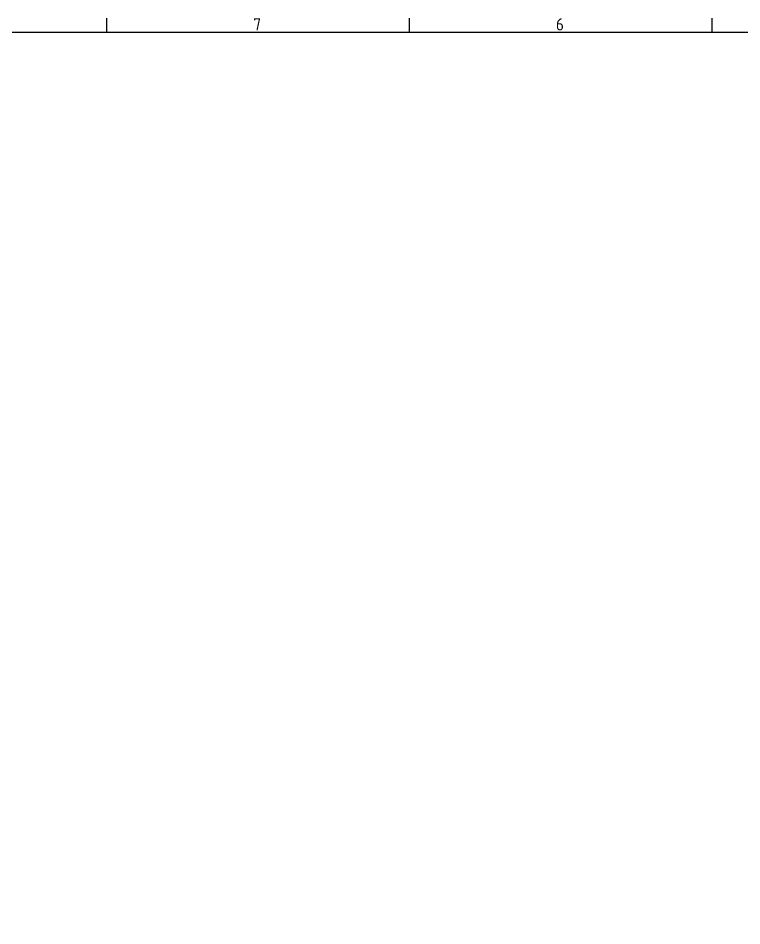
# Model space of a CAD drawing. Header units: millimetres. Extents: x 0 to 2378, y 0 to 1682.
# Drawn here: x 1294.1 to 1649.5, y 1203.1 to 1648.8 of the extents above; entities that cross this region are included whole.
import ezdxf

# ---------------------------------------------------------------- set-up
doc = ezdxf.new("R2010")
doc.units = ezdxf.units.MM
doc.header["$LTSCALE"] = 2
doc.layers.get('0').update_dxf_attribs({"color": 3, "lineweight": 25, "true_color": 0x00ff00})
doc.layers.add('경계(ISO)', color=7, linetype='Continuous', lineweight=25)
doc.styles.add('문자 텍스트_PSTEK_POSCO', font='isocp.shx')

# ---------------------------------------------------------------- blocks, each defined once
blk = doc.blocks.new('경계 Default Border')
at = {"layer": '경계(ISO)'}
for p, q in [((668.81, 821), (668.81, 824.4)), ((743.12, 821), (743.12, 824.4)), ((817.44, 821), (817.44, 824.4))]:
    blk.add_line(p, q, dxfattribs=at)
at = {"layer": '경계(ISO)', "flags": 128}
blk.add_lwpolyline([(20, 20), (20, 821), (1169, 821), (1169, 20), (20, 20)], dxfattribs=at)
at = {"layer": '경계(ISO)', "color": 2, "true_color": 0xffff00, "char_height": 3, "attachment_point": 7, "style": '문자 텍스트_PSTEK_POSCO'}
for s, insert in [('7', (704.8, 821.39)), ('6', (779.11, 821.37))]:
    blk.add_mtext(s, dxfattribs=dict(at, insert=insert))

msp = doc.modelspace()

# ---------------------------------------------------------------- block references
at = {"xscale": 2, "yscale": 2, "zscale": 2}
msp.add_blockref('경계 Default Border', (0, 0), dxfattribs=at)

doc.saveas('drawing.dxf')
